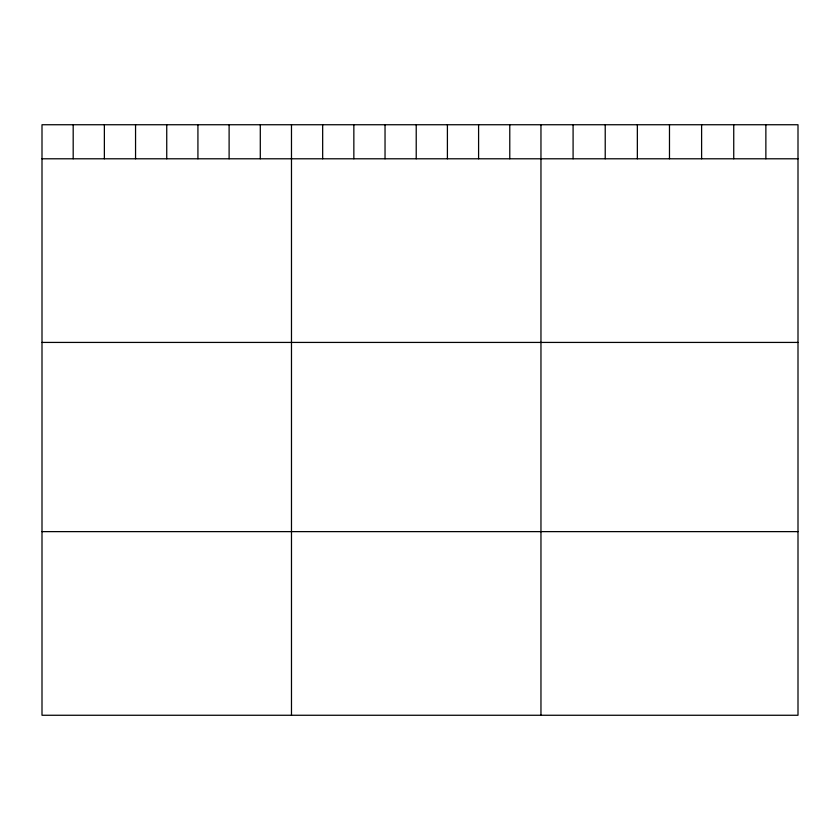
<?xml version="1.0" encoding="UTF-8"?>
<svg xmlns="http://www.w3.org/2000/svg" width="840" height="840" viewBox="0 0 840 840"><rect width="100%" height="100%" fill="white"/><g stroke="black" fill="none" stroke-linecap="round" stroke-linejoin="round"><path stroke-width="1.26" d="M798 158.791L798 715.26L42 715.26L42 124.74L798 124.74L798 158.791L42 158.791M42 342.426L798 342.426M42 531.625L798 531.625M765.87 124.74L765.87 158.791M733.74 124.74L733.74 158.791M701.61 124.74L701.61 158.791M669.48 124.74L669.48 158.791M637.35 124.74L637.35 158.791M605.22 124.74L605.22 158.791M573.09 124.74L573.09 158.791M540.96 124.74L540.96 715.26M509.775 124.74L509.775 158.791M478.59 124.74L478.59 158.791M447.405 124.74L447.405 158.791M416.22 124.74L416.22 158.791M385.035 124.74L385.035 158.791M353.85 124.74L353.85 158.791M322.665 124.74L322.665 158.791M291.48 124.74L291.48 715.26M260.295 124.74L260.295 158.791M229.11 124.74L229.11 158.791M197.925 124.74L197.925 158.791M166.74 124.74L166.74 158.791M135.555 124.74L135.555 158.791M104.37 124.74L104.37 158.791M73.185 124.74L73.185 158.791"/></g></svg>
